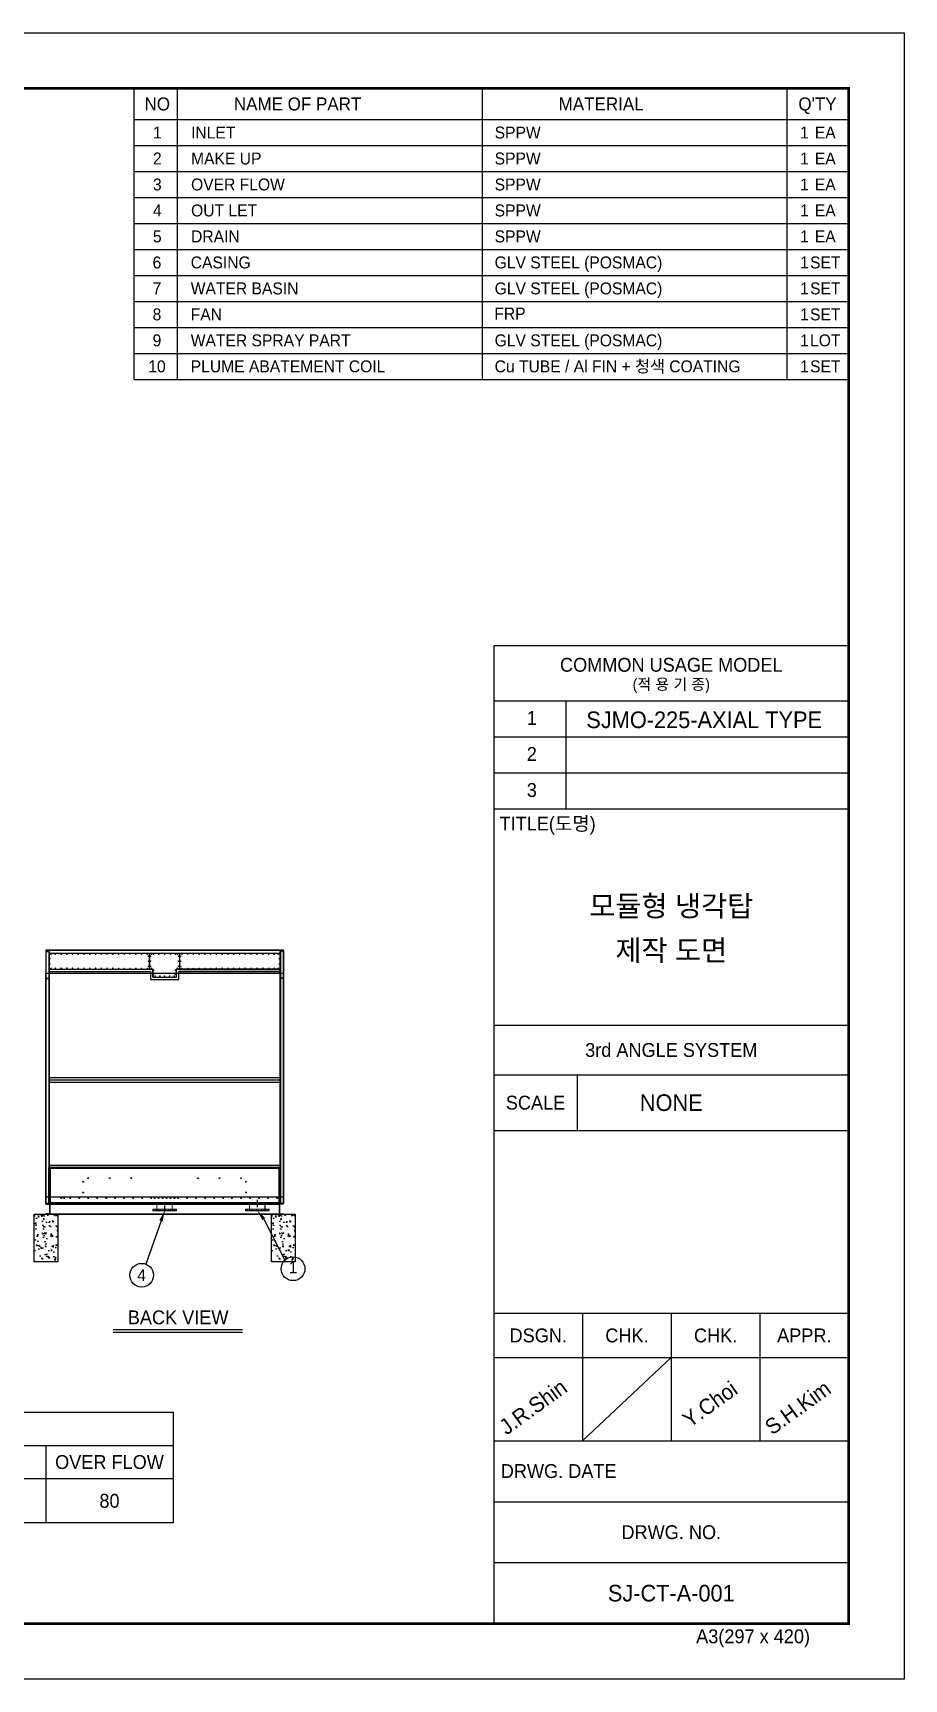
# Model space of a CAD drawing. Header units: millimetres. Extents: x 4297 to 33704, y 3837 to 24632.
# Drawn here: x 22699 to 33704, y 3837 to 24632 of the extents above; entities that cross this region are included whole.
import ezdxf
from ezdxf.enums import TextEntityAlignment as Align

# ---------------------------------------------------------------- set-up
doc = ezdxf.new("R2010")
doc.units = ezdxf.units.MM
doc.linetypes.add('CENTER', pattern=[2, 1.25, -0.25, 0.25, -0.25])
doc.linetypes.add('HIDDEN', pattern=[0.375, 0.25, -0.125])
for name, color, linetype in [('center', 1, 'CENTER'), ('냉각탑', 4, 'Continuous'), ('냉각탑_box', 1, 'Continuous'), ('냉각탑_dim', 1, 'Continuous'), ('냉각탑_form', 1, 'Continuous'), ('냉각탑_text', 3, 'Continuous'), ('냉각탑_찬넬방진', 1, 'Continuous'), ('숨은선', 5, 'HIDDEN')]:
    doc.layers.add(name, color=color, linetype=linetype)
doc.styles.add('돋움', font='Dotum.ttf')

# ---------------------------------------------------------------- blocks, each defined once
blk = doc.blocks.new('냉각탑form')
at = {"layer": 'Defpoints'}
blk.add_lwpolyline([(0, 297.07), (420.1, 297.07), (420.1, 0), (0, 0)], close=True, dxfattribs=at)
at = {"layer": '냉각탑_form'}
for p, q in [((346.08, 186.55), (346.08, 10)), ((346.08, 186.55), (410.1, 186.55)), ((346.08, 186.55), (410.1, 186.55)), ((346.08, 176.54), (410.1, 176.54)), ((359.09, 176.54), (359.09, 157.04)), ((346.08, 170.04), (410.1, 170.04)), ((346.08, 163.54), (410.1, 163.54)), ((346.08, 157.04), (410.1, 157.04)), ((346.08, 157.04), (410.1, 157.04)), ((346.08, 118.03), (410.1, 118.03)), ((346.08, 109.03), (410.1, 109.03)), ((361.09, 109.03), (361.09, 99.02)), ((346.08, 99.02), (410.1, 99.02)), ((346.08, 66.02), (410.1, 66.02)), ((362.09, 66.02), (362.09, 43.01)), ((378.09, 66.02), (378.09, 43.01)), ((394.1, 66.02), (394.1, 43.01)), ((346.08, 58.01), (410.1, 58.01)), ((378.09, 58.01), (362.09, 43.01)), ((346.08, 43.01), (410.1, 43.01)), ((346.08, 32.01), (410.1, 32.01)), ((346.08, 21.01), (410.1, 21.01))]:
    blk.add_line(p, q, dxfattribs=at)
at = {"layer": '냉각탑_form', "const_width": 0.5}
blk.add_lwpolyline([(10, 287.07), (10, 10), (410.1, 10), (410.1, 287.07)], close=True, dxfattribs=at)
at = {"layer": '냉각탑_form', "style": '돋움'}
for s, height, p in [('COMMON USAGE MODEL', 2.5006, (378.09, 183.04)), ('(적 용 기 종)', 2, (378.09, 179.54)), ('3rd ANGLE SYSTEM', 2.5006, (378.09, 113.53)), ('SCALE', 2.501, (353.59, 104.03)), ('DSGN.', 2.501, (354.09, 62.02)), ('CHK.', 2.501, (370.09, 62.02)), ('CHK.', 2.501, (386.09, 62.02)), ('APPR.', 2.501, (402.1, 62.02)), ('DRWG. NO.', 2.501, (378.09, 26.51))]:
    blk.add_text(s, height=height, dxfattribs=at).set_placement(p, align=Align.MIDDLE_CENTER)
for s, height, p in [('1', 2.5, (352.02, 172.2)), ('2', 2.5, (352.02, 165.7)), ('3', 2.5, (352.02, 159.2)), ('TITLE(도명)', 2.501, (347.09, 153.14)), ('DRWG. DATE', 2.501, (347.32, 36.29)), ('A3(297 x 420)', 2.5006, (382.58, 6.47))]:
    blk.add_text(s, height=height, dxfattribs=at).set_placement(p)
blk = doc.blocks.new('2')
for p, q in [((22863, 13045), (22863, 12690)), ((22863, 13045), (22901, 13045)), ((25167, 13045), (22863, 13045)), ((22863, 13045), (22863, 9845)), ((22901, 13045), (22901, 12690)), ((22903, 13005), (22903, 13045)), ((22903, 13045), (25823, 13045)), ((22903, 13006), (25823, 13006)), ((22903, 13005), (22903, 12805)), ((22968, 13005), (25689, 13005)), ((25167, 13045), (25862, 13045)), ((25823, 13006), (25823, 13045)), ((25823, 13005), (25823, 13045)), ((25823, 13005), (25823, 12805)), ((25825, 13045), (25825, 12690)), ((25863, 13045), (25825, 13045)), ((25862, 13045), (25862, 9845)), ((25863, 13045), (25863, 12690)), ((25863, 13045), (25863, 12690)), ((22863, 12690), (22901, 12690)), ((22863, 12688), (22863, 10301)), ((22863, 12688), (22901, 12688)), ((22901, 12688), (22901, 10301)), ((22903, 12805), (24213, 12805)), ((22903, 12805), (22903, 12747)), ((22903, 12803), (24211, 12803)), ((22903, 12776), (24184, 12776)), ((24184, 12776), (24184, 12676)), ((24211, 12803), (24211, 12705)), ((24213, 12805), (24213, 12705)), ((24213, 12705), (24513, 12705)), ((24213, 12703), (24513, 12703)), ((24513, 12705), (24513, 12805)), ((24513, 12805), (25823, 12805)), ((25823, 12805), (24513, 12805)), ((24514, 12705), (24514, 12803)), ((25825, 12803), (24514, 12803)), ((24542, 12676), (24542, 12776)), ((24542, 12776), (25825, 12776)), ((25825, 12776), (24542, 12776)), ((25863, 12690), (25825, 12690)), ((25825, 12688), (25825, 10301)), ((25863, 12688), (25825, 12688)), ((24184, 12676), (24542, 12676)), ((25863, 12397), (25863, 10301)), ((25863, 12397), (25863, 10301)), ((22901, 11435), (25825, 11435)), ((22901, 11407), (25825, 11407)), ((22901, 11405), (25825, 11405)), ((22901, 11378), (25825, 11378)), ((22863, 9845), (22863, 10299)), ((22901, 9845), (22901, 10299)), ((22903, 10328), (25823, 10328)), ((22903, 10301), (25823, 10301)), ((22903, 9845), (22903, 10299)), ((22903, 10299), (22903, 9845)), ((22917, 10299), (25809, 10299)), ((25822, 10299), (22917, 10299)), ((22917, 10299), (22917, 9845)), ((25809, 10285), (22917, 10285)), ((25809, 9845), (25809, 10299)), ((25822, 9845), (25822, 10299)), ((25823, 10299), (25823, 9845)), ((25825, 10299), (25825, 9845)), ((25863, 10299), (25863, 9845)), ((25863, 9845), (25863, 10299)), ((22863, 9845), (25167, 9845)), ((22917, 9858), (25809, 9858)), ((25713, 9845), (23013, 9845)), ((23053, 9845), (25822, 9845)), ((23067, 9846), (23112, 9846)), ((23112, 9858), (23112, 9845)), ((25862, 9845), (25167, 9845)), ((25167, 9845), (25862, 9845))]:
    blk.add_line(p, q)
at = {"color": 7}
for p, q in [((22863, 13045), (25167, 13045)), ((22863, 13045), (22863, 9845)), ((22905, 13045), (22905, 9925)), ((25820, 13003), (22905, 13003)), ((25862, 13045), (25167, 13045)), ((25820, 13045), (25820, 9925)), ((25862, 13045), (25862, 9845)), ((25862, 9925), (22863, 9925)), ((22863, 9845), (25167, 9845)), ((25862, 9845), (25167, 9845)), ((25862, 9845), (25167, 9845))]:
    blk.add_line(p, q, dxfattribs=at)
at = {"color": 7, "lineweight": 15}
for p, q in [((22913, 13005), (22913, 13003)), ((22913, 13005), (22913, 13003)), ((22921, 13005), (22921, 13003)), ((22921, 13005), (22921, 13003)), ((22930, 13005), (22930, 13003)), ((22950, 13005), (22950, 13003)), ((22960, 13005), (22960, 13003)), ((22968, 13005), (23740, 13005)), ((25689, 13005), (22968, 13005)), ((22968, 13005), (22968, 13003)), ((22968, 13003), (23740, 13003)), ((22968, 13003), (25689, 13003)), ((23029, 13005), (23029, 13003)), ((23037, 13005), (23037, 13003)), ((23098, 13005), (23098, 13003)), ((23099, 13005), (23099, 13003)), ((23106, 13005), (23106, 13003)), ((23166, 13005), (23166, 13003)), ((23174, 13005), (23174, 13003)), ((23235, 13005), (23235, 13003)), ((23244, 13005), (23244, 13003)), ((23304, 13005), (23304, 13003)), ((23313, 13005), (23313, 13003)), ((23320, 13005), (23320, 13003)), ((23374, 13005), (23374, 13003)), ((23382, 13005), (23382, 13003)), ((23395, 13005), (23395, 13003)), ((23404, 13005), (23404, 13003)), ((23464, 13005), (23464, 13003)), ((23470, 13005), (23470, 13003)), ((23473, 13005), (23473, 13003)), ((23534, 13005), (23534, 13003)), ((23542, 13005), (23542, 13003)), ((23603, 13005), (23603, 13003)), ((23611, 13005), (23611, 13003)), ((23649, 13005), (23649, 13003)), ((23672, 13005), (23672, 13003)), ((23680, 13005), (23680, 13003)), ((23740, 13003), (23740, 13005)), ((23740, 13001), (23740, 13003)), ((23740, 13001), (23741, 13001)), ((23741, 13005), (23741, 13003)), ((23743, 13001), (23741, 13001)), ((23747, 13005), (23745, 13005)), ((23748, 13005), (23747, 13005)), ((24168, 13005), (23748, 13005)), ((23749, 13005), (23749, 13003)), ((23810, 13005), (23810, 13003)), ((23818, 13005), (23818, 13003)), ((23829, 13005), (23829, 13003)), ((23849, 13005), (23849, 13003)), ((23857, 13005), (23857, 13003)), ((23857, 13005), (23857, 13003)), ((23865, 13005), (23865, 13003)), ((23865, 13005), (23865, 13003)), ((23886, 13005), (23886, 13003)), ((23886, 13005), (23886, 13003)), ((23894, 13005), (23894, 13003)), ((23894, 13005), (23894, 13003)), ((23903, 13005), (23903, 13003)), ((23933, 13005), (23933, 13003)), ((23941, 13005), (23941, 13003)), ((24002, 13005), (24002, 13003)), ((24010, 13005), (24010, 13003)), ((24071, 13005), (24071, 13003)), ((24079, 13005), (24079, 13003)), ((24140, 13005), (24140, 13003)), ((24149, 13005), (24149, 13003)), ((24168, 13005), (24169, 13005)), ((24169, 13005), (24169, 12805)), ((24171, 13005), (24169, 13005)), ((24171, 13005), (24171, 12805)), ((24173, 12808), (24173, 13001)), ((24175, 13001), (24173, 13001)), ((24176, 13001), (24175, 13001)), ((24175, 12808), (24175, 13001)), ((24176, 13003), (24176, 13005)), ((24176, 13005), (24213, 13005)), ((24176, 13003), (24213, 13003)), ((24176, 13001), (24176, 13003)), ((24209, 13005), (24209, 13003)), ((24213, 13003), (24213, 13005)), ((24213, 13001), (24213, 13003)), ((24513, 13001), (24213, 13001)), ((24218, 13005), (24218, 13003)), ((24241, 13005), (24241, 13003)), ((24279, 13005), (24279, 13003)), ((24287, 13005), (24287, 13003)), ((24348, 13005), (24348, 13003)), ((24356, 13005), (24356, 13003)), ((24369, 13005), (24369, 13003)), ((24378, 13005), (24378, 13003)), ((24439, 13005), (24439, 13003)), ((24447, 13005), (24447, 13003)), ((24484, 13005), (24484, 13003)), ((24508, 13005), (24508, 13003)), ((24508, 13005), (24508, 13003)), ((24513, 13003), (24513, 13005)), ((24513, 13005), (24549, 13005)), ((24513, 13003), (24513, 13005)), ((24549, 13005), (24513, 13005)), ((24513, 13003), (24549, 13003)), ((24513, 13001), (24513, 13003)), ((24549, 13003), (24513, 13003)), ((24513, 13001), (24513, 13003)), ((24516, 13005), (24516, 13003)), ((24516, 13005), (24516, 13003)), ((24549, 13003), (24549, 13005)), ((24549, 13003), (24549, 13005)), ((24549, 13001), (24549, 13003)), ((24549, 13001), (24549, 13003)), ((24549, 13001), (24550, 13001)), ((24549, 13001), (24550, 13001)), ((24550, 13001), (24550, 12808)), ((24552, 13001), (24550, 13001)), ((24550, 13001), (24552, 13001)), ((24550, 12808), (24550, 13001)), ((24552, 13001), (24552, 12808)), ((24552, 12808), (24552, 13001)), ((24554, 13005), (24554, 12805)), ((24554, 13005), (24556, 13005)), ((24556, 13005), (24556, 12805)), ((24557, 13005), (24556, 13005)), ((24557, 13005), (24977, 13005)), ((24577, 13005), (24577, 13003)), ((24585, 13005), (24585, 13003)), ((24646, 13005), (24646, 13003)), ((24654, 13005), (24654, 13003)), ((24715, 13005), (24715, 13003)), ((24723, 13005), (24723, 13003)), ((24784, 13005), (24784, 13003)), ((24792, 13005), (24792, 13003)), ((24822, 13005), (24822, 13003)), ((24831, 13005), (24831, 13003)), ((24831, 13005), (24831, 13003)), ((24839, 13005), (24839, 13003)), ((24839, 13005), (24839, 13003)), ((24860, 13005), (24860, 13003)), ((24860, 13005), (24860, 13003)), ((24868, 13005), (24868, 13003)), ((24868, 13005), (24868, 13003)), ((24877, 13005), (24877, 13003)), ((24896, 13005), (24896, 13003)), ((24907, 13005), (24907, 13003)), ((24915, 13005), (24915, 13003)), ((24976, 13005), (24976, 13003)), ((24977, 13005), (24979, 13005)), ((24979, 13005), (24980, 13005)), ((24982, 13001), (24984, 13001)), ((24984, 13005), (24984, 13003)), ((24985, 13001), (24984, 13001)), ((25689, 13005), (24985, 13005)), ((24985, 13003), (24985, 13005)), ((24985, 13001), (24985, 13003)), ((25689, 13003), (24985, 13003)), ((25045, 13005), (25045, 13003)), ((25054, 13005), (25054, 13003)), ((25077, 13005), (25077, 13003)), ((25114, 13005), (25114, 13003)), ((25123, 13005), (25123, 13003)), ((25184, 13005), (25184, 13003)), ((25192, 13005), (25192, 13003)), ((25253, 13005), (25253, 13003)), ((25255, 13005), (25255, 13003)), ((25261, 13005), (25261, 13003)), ((25322, 13005), (25322, 13003)), ((25330, 13005), (25330, 13003)), ((25344, 13005), (25344, 13003)), ((25352, 13005), (25352, 13003)), ((25405, 13005), (25405, 13003)), ((25563, 13005), (25563, 13003)), ((25571, 13005), (25571, 13003)), ((25632, 13005), (25632, 13003)), ((25640, 13005), (25640, 13003)), ((25689, 13005), (25689, 13003)), ((25697, 13005), (25697, 13003)), ((25701, 13005), (25701, 13003)), ((25709, 13005), (25709, 13003)), ((25758, 13005), (25758, 13003)), ((25766, 13005), (25766, 13003)), ((25770, 13005), (25770, 13003)), ((25777, 13005), (25777, 13003)), ((25778, 13005), (25778, 13003)), ((25778, 13005), (25778, 13003)), ((25796, 13005), (25796, 13003)), ((25805, 13005), (25805, 13003)), ((25805, 13005), (25805, 13003)), ((25814, 13005), (25814, 13003)), ((25814, 13005), (25814, 13003)), ((25823, 13005), (25823, 13001)), ((25823, 13005), (25823, 13001)), ((25823, 12982), (25823, 13001)), ((25823, 12982), (25823, 13001)), ((25823, 12827), (25823, 12982)), ((22903, 12805), (24213, 12805)), ((23748, 12805), (24168, 12805)), ((23897, 12805), (23897, 12806)), ((23903, 12805), (23903, 12806)), ((24168, 12805), (24169, 12805)), ((24169, 12805), (24171, 12805)), ((24170, 12805), (24170, 12806)), ((24173, 12808), (24175, 12808)), ((24176, 12808), (24175, 12808)), ((24175, 12805), (24175, 12806)), ((24176, 12808), (24176, 12806)), ((24213, 12806), (24176, 12806)), ((24176, 12806), (24176, 12805)), ((24213, 12805), (24176, 12805)), ((24213, 12808), (24213, 12806)), ((24213, 12808), (24213, 12806)), ((24213, 12805), (24213, 12806)), ((24213, 12805), (24213, 12705)), ((24513, 12705), (24213, 12705)), ((24513, 12808), (24513, 12806)), ((24513, 12808), (24513, 12806)), ((24513, 12806), (24513, 12805)), ((24549, 12806), (24513, 12806)), ((24513, 12806), (24549, 12806)), ((24513, 12805), (24513, 12806)), ((24513, 12805), (25823, 12805)), ((24513, 12705), (24513, 12805)), ((24549, 12805), (24513, 12805)), ((25823, 12805), (24513, 12805)), ((24513, 12805), (24549, 12805)), ((24549, 12808), (24550, 12808)), ((24549, 12808), (24549, 12806)), ((24549, 12808), (24550, 12808)), ((24549, 12808), (24549, 12806)), ((24549, 12805), (24549, 12806)), ((24549, 12806), (24549, 12805)), ((24550, 12808), (24552, 12808)), ((24552, 12808), (24550, 12808)), ((24550, 12805), (24550, 12806)), ((24556, 12805), (24554, 12805)), ((24555, 12805), (24555, 12806)), ((24557, 12805), (24556, 12805)), ((24977, 12805), (24557, 12805)), ((24823, 12805), (24823, 12806)), ((24828, 12805), (24828, 12806)), ((25823, 12827), (25823, 12808)), ((25823, 12805), (25823, 12808)), ((24264, 9845), (24264, 9774)), ((24266, 9845), (24266, 9758)), ((24459, 9845), (24459, 9758)), ((24460, 9845), (24460, 9774)), ((25435, 9845), (25435, 9774)), ((25436, 9845), (25436, 9758)), ((25629, 9845), (25629, 9758)), ((25631, 9845), (25631, 9774)), ((24362, 9774), (24212, 9774)), ((24212, 9774), (24212, 9754)), ((24362, 9754), (24212, 9754)), ((24220, 9754), (24220, 9774)), ((24238, 9754), (24238, 9774)), ((24238, 9754), (24238, 9774)), ((24241, 9754), (24241, 9774)), ((24258, 9754), (24258, 9774)), ((24258, 9754), (24258, 9774)), ((24263, 9774), (24263, 9754)), ((24264, 9774), (24264, 9758)), ((24362, 9758), (24264, 9758)), ((24362, 9758), (24266, 9758)), ((24286, 9754), (24286, 9774)), ((24286, 9754), (24286, 9774)), ((24307, 9754), (24307, 9774)), ((24307, 9754), (24307, 9774)), ((24352, 9754), (24352, 9774)), ((24352, 9754), (24352, 9774)), ((24512, 9774), (24362, 9774)), ((24460, 9758), (24362, 9758)), ((24512, 9754), (24362, 9754)), ((24373, 9754), (24373, 9774)), ((24373, 9754), (24373, 9774)), ((24418, 9754), (24418, 9774)), ((24418, 9754), (24418, 9774)), ((24439, 9754), (24439, 9774)), ((24439, 9754), (24439, 9774)), ((24460, 9774), (24460, 9758)), ((24461, 9774), (24461, 9754)), ((24466, 9754), (24466, 9774)), ((24466, 9754), (24466, 9774)), ((24484, 9754), (24484, 9774)), ((24487, 9754), (24487, 9774)), ((24487, 9754), (24487, 9774)), ((24504, 9754), (24504, 9774)), ((24512, 9774), (24512, 9754)), ((25383, 9774), (25533, 9774)), ((25383, 9774), (25383, 9754)), ((25383, 9754), (25533, 9754)), ((25391, 9754), (25391, 9774)), ((25408, 9754), (25408, 9774)), ((25408, 9754), (25408, 9774)), ((25411, 9754), (25411, 9774)), ((25429, 9754), (25429, 9774)), ((25429, 9754), (25429, 9774)), ((25434, 9774), (25434, 9754)), ((25435, 9774), (25435, 9758)), ((25435, 9758), (25533, 9758)), ((25456, 9754), (25456, 9774)), ((25456, 9754), (25456, 9774)), ((25477, 9754), (25477, 9774)), ((25477, 9754), (25477, 9774)), ((25522, 9754), (25522, 9774)), ((25522, 9754), (25522, 9774)), ((25533, 9774), (25683, 9774)), ((25533, 9758), (25631, 9758)), ((25533, 9758), (25629, 9758)), ((25533, 9754), (25683, 9754)), ((25543, 9754), (25543, 9774)), ((25543, 9754), (25543, 9774)), ((25588, 9754), (25588, 9774)), ((25588, 9754), (25588, 9774)), ((25609, 9754), (25609, 9774)), ((25609, 9754), (25609, 9774)), ((25631, 9774), (25631, 9758)), ((25632, 9774), (25632, 9754)), ((25636, 9754), (25636, 9774)), ((25636, 9754), (25636, 9774)), ((25654, 9754), (25654, 9774)), ((25657, 9754), (25657, 9774)), ((25657, 9754), (25657, 9774)), ((25675, 9754), (25675, 9774)), ((25683, 9774), (25683, 9754))]:
    blk.add_line(p, q, dxfattribs=at)
at = {"ltscale": 500, "elevation": 0}
blk.add_lwpolyline([(22863, 12754), (25863, 12754), (25863, 9845), (22863, 9845)], close=True, dxfattribs=at)
for centre, radius in [((22883, 13025), 3), ((25842, 13025), 3), ((23334, 10118), 4.09), ((23334, 9982), 4.09), ((23396, 10163), 4.09), ((23669, 10163), 4.09), ((23942, 10163), 4.09), ((24783, 10163), 4.09), ((25055, 10163), 4.09), ((25328, 10163), 4.09), ((25391, 10118), 4.09), ((25391, 9982), 4.09), ((23056, 9913), 4.09), ((23093, 9913), 4.09), ((23169, 9913), 4.09), ((23283, 9913), 4.09), ((23396, 9913), 4.09), ((23510, 9913), 4.09), ((23624, 9913), 4.09), ((23737, 9913), 4.09), ((23851, 9913), 4.09), ((23964, 9913), 4.09), ((24078, 9913), 4.09), ((24192, 9913), 4.09), ((24237, 9913), 4.09), ((24287, 9913), 4.09), ((24337, 9913), 4.09), ((24387, 9913), 4.09), ((24437, 9913), 4.09), ((24487, 9913), 4.09), ((24533, 9913), 4.09), ((24646, 9913), 4.09), ((24760, 9913), 4.09), ((24874, 9913), 4.09), ((24987, 9913), 4.09), ((25101, 9913), 4.09), ((25214, 9913), 4.09), ((25328, 9913), 4.09), ((25442, 9913), 4.09), ((25555, 9913), 4.09), ((25669, 9913), 4.09), ((25783, 9913), 4.09)]:
    blk.add_circle(centre, radius)
at = {"color": 7, "lineweight": 15}
for centre, radius in [((22915, 12938), 4.09), ((22915, 12938), 2.73), ((22927, 12993), 4.09), ((22927, 12993), 2.73), ((22982, 12993), 4.09), ((22982, 12993), 2.73), ((23055, 12993), 4.09), ((23055, 12993), 2.73), ((23059, 12993), 4.09), ((23059, 12993), 2.73), ((23127, 12993), 4.09), ((23127, 12993), 2.73), ((23131, 12993), 4.09), ((23131, 12993), 2.73), ((23199, 12993), 4.09), ((23199, 12993), 2.73), ((23272, 12993), 4.09), ((23272, 12993), 2.73), ((23344, 12993), 4.09), ((23344, 12993), 2.73), ((23417, 12993), 4.09), ((23417, 12993), 2.73), ((23490, 12993), 4.09), ((23490, 12993), 2.73), ((23563, 12993), 4.09), ((23563, 12993), 2.73), ((23635, 12993), 4.09), ((23635, 12993), 2.73), ((23708, 12993), 4.09), ((23708, 12993), 2.73), ((23781, 12993), 3.64), ((23781, 12993), 3.64), ((23854, 12993), 3.64), ((23854, 12993), 3.64), ((23926, 12993), 3.64), ((23926, 12993), 3.64), ((23999, 12993), 3.64), ((23999, 12993), 3.64), ((24072, 12993), 3.64), ((24072, 12993), 3.64), ((24144, 12993), 3.64), ((24144, 12993), 3.64), ((24159, 12968), 3.64), ((24159, 12968), 3.64), ((24159, 12905), 3.64), ((24186, 12968), 4.09), ((24186, 12905), 4.09), ((24186, 12968), 2.73), ((24186, 12905), 2.73), ((24199, 12993), 4.09), ((24199, 12993), 2.73), ((24224, 12993), 4.09), ((24224, 12993), 2.73), ((24290, 12993), 4.09), ((24290, 12993), 2.73), ((24363, 12993), 4.09), ((24363, 12993), 2.73), ((24435, 12993), 4.09), ((24435, 12993), 2.73), ((24501, 12993), 4.09), ((24501, 12993), 4.09), ((24501, 12993), 2.73), ((24501, 12993), 2.73), ((24526, 12993), 4.09), ((24526, 12993), 4.09), ((24526, 12993), 2.73), ((24526, 12993), 2.73), ((24539, 12968), 4.09), ((24539, 12968), 4.09), ((24539, 12905), 4.09), ((24539, 12905), 4.09), ((24539, 12968), 2.73), ((24539, 12905), 2.73), ((24567, 12968), 3.64), ((24567, 12968), 3.64), ((24567, 12905), 3.64), ((24581, 12993), 3.64), ((24581, 12993), 3.64), ((24654, 12993), 3.64), ((24654, 12993), 3.64), ((24726, 12993), 3.64), ((24726, 12993), 3.64), ((24799, 12993), 3.64), ((24799, 12993), 3.64), ((24872, 12993), 3.64), ((24872, 12993), 3.64), ((24944, 12993), 3.64), ((24944, 12993), 3.64), ((25017, 12993), 4.09), ((25017, 12993), 2.73), ((25090, 12993), 4.09), ((25090, 12993), 2.73), ((25163, 12993), 4.09), ((25163, 12993), 2.73), ((25235, 12993), 4.09), ((25235, 12993), 2.73), ((25308, 12993), 4.09), ((25308, 12993), 2.73), ((25381, 12993), 4.09), ((25381, 12993), 2.73), ((25454, 12993), 4.09), ((25454, 12993), 2.73), ((25526, 12993), 4.09), ((25526, 12993), 2.73), ((25604, 12993), 4.09), ((25604, 12993), 2.73), ((25676, 12993), 4.09), ((25676, 12993), 2.73), ((25744, 12993), 4.09), ((25744, 12993), 2.73), ((25749, 12993), 4.09), ((25749, 12993), 2.73), ((25799, 12993), 4.09), ((25799, 12993), 2.73), ((25811, 12938), 4.09), ((25811, 12938), 2.73), ((25822, 12993), 4.09), ((25822, 12993), 2.73), ((22915, 12871), 4.09), ((22915, 12871), 2.73), ((22927, 12816), 4.09), ((22927, 12816), 2.73), ((22982, 12816), 4.09), ((22982, 12816), 2.73), ((23055, 12816), 4.09), ((23055, 12816), 2.73), ((23059, 12816), 4.09), ((23059, 12816), 2.73), ((23127, 12816), 4.09), ((23127, 12816), 2.73), ((23131, 12816), 4.09), ((23131, 12816), 2.73), ((23199, 12816), 4.09), ((23199, 12816), 2.73), ((23272, 12816), 4.09), ((23272, 12816), 2.73), ((23344, 12816), 4.09), ((23344, 12816), 2.73), ((23417, 12816), 4.09), ((23417, 12816), 2.73), ((23490, 12816), 4.09), ((23490, 12816), 2.73), ((23563, 12816), 4.09), ((23563, 12816), 2.73), ((23635, 12816), 4.09), ((23635, 12816), 2.73), ((23708, 12816), 4.09), ((23708, 12816), 2.73), ((23781, 12816), 3.64), ((23781, 12816), 3.64), ((23854, 12816), 3.64), ((23854, 12816), 3.64), ((23926, 12816), 3.64), ((23926, 12816), 3.64), ((23999, 12816), 3.64), ((23999, 12816), 3.64), ((24072, 12816), 3.64), ((24072, 12816), 3.64), ((24144, 12816), 3.64), ((24144, 12816), 3.64), ((24159, 12841), 3.64), ((24186, 12841), 4.09), ((24186, 12841), 2.73), ((24199, 12816), 4.09), ((24199, 12816), 2.73), ((24224, 12793), 4.09), ((24224, 12739), 4.09), ((24243, 12716), 4.09), ((24303, 12716), 4.09), ((24363, 12716), 4.09), ((24423, 12716), 4.09), ((24483, 12716), 4.09), ((24501, 12793), 4.09), ((24501, 12793), 4.09), ((24501, 12739), 4.09), ((24526, 12816), 4.09), ((24527, 12816), 4.09), ((24526, 12816), 2.73), ((24526, 12816), 2.73), ((24539, 12841), 4.09), ((24539, 12841), 4.09), ((24539, 12841), 2.73), ((24567, 12841), 3.64), ((24581, 12816), 3.64), ((24581, 12816), 3.64), ((24654, 12816), 3.64), ((24654, 12816), 3.64), ((24726, 12816), 3.64), ((24726, 12816), 3.64), ((24799, 12816), 3.64), ((24799, 12816), 3.64), ((24872, 12816), 3.64), ((24872, 12816), 3.64), ((24944, 12816), 3.64), ((24944, 12816), 3.64), ((25017, 12816), 4.09), ((25017, 12816), 2.73), ((25090, 12816), 4.09), ((25090, 12816), 2.73), ((25163, 12816), 4.09), ((25163, 12816), 2.73), ((25235, 12816), 4.09), ((25235, 12816), 2.73), ((25308, 12816), 4.09), ((25308, 12816), 2.73), ((25381, 12816), 4.09), ((25381, 12816), 2.73), ((25454, 12816), 4.09), ((25454, 12816), 2.73), ((25526, 12816), 4.09), ((25526, 12816), 2.73), ((25604, 12816), 4.09), ((25604, 12816), 2.73), ((25676, 12816), 4.09), ((25676, 12816), 2.73), ((25744, 12816), 4.09), ((25744, 12816), 2.73), ((25749, 12816), 4.09), ((25749, 12816), 2.73), ((25799, 12816), 4.09), ((25799, 12816), 2.73), ((25811, 12871), 4.09), ((25811, 12871), 2.73), ((25822, 12816), 4.09), ((25822, 12816), 2.73)]:
    blk.add_circle(centre, radius, dxfattribs=at)
at = {"layer": 'center'}
for p, q in [((23341, 10118), (23326, 10118)), ((23341, 9982), (23326, 9982)), ((23334, 10126), (23334, 10110)), ((23334, 9990), (23334, 9974)), ((23404, 10163), (23389, 10163)), ((23396, 10170), (23396, 10155)), ((23677, 10163), (23661, 10163)), ((23669, 10170), (23669, 10155)), ((23949, 10163), (23934, 10163)), ((23942, 10170), (23942, 10155)), ((24790, 10163), (24775, 10163)), ((24783, 10170), (24783, 10155)), ((25063, 10163), (25048, 10163)), ((25055, 10170), (25055, 10155)), ((25336, 10163), (25320, 10163)), ((25328, 10170), (25328, 10155)), ((25399, 10118), (25383, 10118)), ((25399, 9982), (25383, 9982)), ((25391, 10126), (25391, 10110)), ((25391, 9990), (25391, 9974)), ((23064, 9913), (23049, 9913)), ((23056, 9920), (23056, 9905)), ((23100, 9913), (23085, 9913)), ((23093, 9920), (23093, 9905)), ((23177, 9913), (23161, 9913)), ((23169, 9920), (23169, 9905)), ((23290, 9913), (23275, 9913)), ((23283, 9920), (23283, 9905)), ((23404, 9913), (23389, 9913)), ((23396, 9920), (23396, 9905)), ((23518, 9913), (23502, 9913)), ((23510, 9920), (23510, 9905)), ((23631, 9913), (23616, 9913)), ((23624, 9920), (23624, 9905)), ((23745, 9913), (23729, 9913)), ((23737, 9920), (23737, 9905)), ((23859, 9913), (23843, 9913)), ((23851, 9920), (23851, 9905)), ((23972, 9913), (23957, 9913)), ((23964, 9920), (23964, 9905)), ((24086, 9913), (24070, 9913)), ((24078, 9920), (24078, 9905)), ((24199, 9913), (24184, 9913)), ((24192, 9920), (24192, 9905)), ((24245, 9913), (24229, 9913)), ((24237, 9920), (24237, 9905)), ((24295, 9913), (24279, 9913)), ((24287, 9920), (24287, 9905)), ((24345, 9913), (24329, 9913)), ((24337, 9920), (24337, 9905)), ((24362, 9845), (24362, 9732)), ((24379, 9913), (24395, 9913)), ((24387, 9920), (24387, 9905)), ((24429, 9913), (24445, 9913)), ((24437, 9920), (24437, 9905)), ((24479, 9913), (24495, 9913)), ((24487, 9920), (24487, 9905)), ((24540, 9913), (24525, 9913)), ((24533, 9920), (24533, 9905)), ((24654, 9913), (24639, 9913)), ((24646, 9920), (24646, 9905)), ((24768, 9913), (24752, 9913)), ((24760, 9920), (24760, 9905)), ((24881, 9913), (24866, 9913)), ((24874, 9920), (24874, 9905)), ((24995, 9913), (24979, 9913)), ((24987, 9920), (24987, 9905)), ((25109, 9913), (25093, 9913)), ((25101, 9920), (25101, 9905)), ((25222, 9913), (25207, 9913)), ((25214, 9920), (25214, 9905)), ((25336, 9913), (25320, 9913)), ((25328, 9920), (25328, 9905)), ((25449, 9913), (25434, 9913)), ((25442, 9920), (25442, 9905)), ((25533, 9890), (25533, 9799)), ((25563, 9913), (25548, 9913)), ((25555, 9920), (25555, 9905)), ((25677, 9913), (25661, 9913)), ((25669, 9920), (25669, 9905)), ((25790, 9913), (25775, 9913)), ((25783, 9920), (25783, 9905))]:
    blk.add_line(p, q, dxfattribs=at)
at = {"layer": '냉각탑'}
blk.add_line((23013, 9845), (25712, 9845), dxfattribs=at)
at = {"layer": '냉각탑_dim'}
blk.add_solid([(25636, 9661), (25533, 9754), (25600, 9633)], dxfattribs=at)
at = {"layer": '냉각탑_찬넬방진', "ltscale": 150}
for p, q in [((22863, 9840), (22863, 9845)), ((22863, 9840), (22863, 9845)), ((22863, 9845), (22914, 9845)), ((22866, 9837), (22906, 9837)), ((22866, 9837), (22906, 9837)), ((22909, 9834), (22909, 9719)), ((22914, 9845), (22914, 9708)), ((23064, 9845), (25712, 9845)), ((22863, 9713), (22863, 9708)), ((22914, 9708), (22863, 9708)), ((22906, 9716), (22866, 9716))]:
    blk.add_line(p, q, dxfattribs=at)
at = {"layer": '냉각탑_찬넬방진', "ltscale": 30}
for p, q in [((22914, 9837), (25811, 9837)), ((25862, 9845), (25811, 9845)), ((25862, 9845), (25811, 9845)), ((25862, 9845), (25811, 9845)), ((25811, 9845), (25811, 9708)), ((25862, 9845), (25811, 9845)), ((25816, 9834), (25816, 9719)), ((25859, 9837), (25819, 9837)), ((25859, 9837), (25819, 9837)), ((25862, 9840), (25862, 9845)), ((25862, 9840), (25862, 9845)), ((22914, 9716), (25811, 9716)), ((22914, 9708), (25811, 9708)), ((25811, 9708), (25862, 9708)), ((25819, 9716), (25859, 9716)), ((25862, 9713), (25862, 9708))]:
    blk.add_line(p, q, dxfattribs=at)
at = {"layer": '냉각탑_찬넬방진', "ltscale": 30, "elevation": 0}
blk.add_lwpolyline([(23013, 9713), (23013, 9708), (25811, 9708)], dxfattribs=at)
at = {"layer": '냉각탑_찬넬방진', "ltscale": 150}
for centre, start, end in [((22866, 9840), 180, 270), ((22866, 9840), 180, 270), ((22906, 9834), 0, 90), ((22906, 9834), 0, 90), ((22866, 9713), 90, 180), ((22906, 9719), 270, 0)]:
    blk.add_arc(centre, 3.08, start, end, dxfattribs=at)
at = {"layer": '냉각탑_찬넬방진', "ltscale": 30}
for centre, start, end in [((25819, 9834), 90, 180), ((25819, 9834), 90, 180), ((25859, 9840), 270, 0), ((25859, 9840), 270, 0), ((25819, 9719), 180, 270), ((25859, 9713), 0, 90)]:
    blk.add_arc(centre, 3.08, start, end, dxfattribs=at)
at = {"layer": '숨은선', "ltscale": 4}
for points in [[(22943, 13005, -0.005236), (22943, 13005, -0.005236)], [(25782, 13005, 0.005236), (25782, 13005, 0.005236)]]:
    blk.add_lwpolyline(points, format="xyb", dxfattribs=at)

msp = doc.modelspace()

# ---------------------------------------------------------------- hatches: boundary and pattern name
h = msp.add_hatch()
h.set_pattern_fill('AR-CONC', color=4, angle=-90)
h.set_pattern_definition([(320, (-179269.15, 344488.17), (-15.939086, -182.18467), [19.05, -209.55]), (265, (-179269.15, 344488.17), (191.056845, 35.24342), [15.24, -167.64058]), (10.451445, (-179270.48, 344472.99), (175.11775, -146.94125), [16.19001, -178.090245]), (316.1842, (-179218.35, 344488.17), (-42.04233, -271.07904), [28.575, -314.325]), (6.63556, (-179221.86, 344465.58), (247.42612, -237.40413), [24.28502, -267.1356]), (261.18415, (-179218.35, 344488.17), (247.42612, -237.40413), [22.85997, -251.45973]), (291, (-179231.05, 344462.77), (-102.2652, -151.61439), [19.05, -209.55]), (236, (-179231.05, 344462.77), (184.18797, -61.80203), [15.24, -167.64]), (341.451445, (-179239.58, 344450.13), (81.92277, -213.41642), [16.19001, -178.08994]), (307.5, (-179269.154, 344488.17), (84.555039, -3.088603), [0, -165.608, 0, -170.18, 0, -168.275]), (277.5, (-179269.15, 344488.17), (100.180575, -66.819663), [0, -97.028, 0, -161.798, 0, -64.135]), (237.5, (-179269.154, 344544.81), (-5.728744, -135.590595), [0, -63.5, 0, -198.12, 0, -262.89]), (227.5, (-179269.15, 344570.21), (25.42649, -148.12918), [0, -82.55, 0, -131.572, 0, -186.69])])
h.paths.add_polyline_path([(22714.3, 9708.3), (22714.3, 9108.3), (23014.3, 9108.1), (23014.3, 9708.1)])
h = msp.add_hatch()
h.set_pattern_fill('AR-CONC', color=4, angle=-90)
h.set_pattern_definition([(320, (-176271.34, 344488.17), (-15.939086, -182.18467), [19.05, -209.55]), (265, (-176271.34, 344488.17), (191.056845, 35.24342), [15.24, -167.64058]), (10.451445, (-176272.67, 344472.99), (175.11775, -146.94125), [16.19001, -178.090245]), (316.1842, (-176220.54, 344488.17), (-42.04233, -271.07904), [28.575, -314.325]), (6.63556, (-176224.04, 344465.58), (247.42612, -237.40413), [24.28502, -267.1356]), (261.18415, (-176220.54, 344488.17), (247.42612, -237.40413), [22.85997, -251.45973]), (291, (-176233.24, 344462.77), (-102.2652, -151.61439), [19.05, -209.55]), (236, (-176233.24, 344462.77), (184.18797, -61.80203), [15.24, -167.64]), (341.451445, (-176241.76, 344450.13), (81.92277, -213.41642), [16.19001, -178.08994]), (307.5, (-176271.34, 344488.17), (84.555039, -3.088603), [0, -165.608, 0, -170.18, 0, -168.275]), (277.5, (-176271.34, 344488.17), (100.180575, -66.819663), [0, -97.028, 0, -161.798, 0, -64.135]), (237.5, (-176271.34, 344544.81), (-5.728744, -135.590595), [0, -63.5, 0, -198.12, 0, -262.89]), (227.5, (-176271.34, 344570.21), (25.42649, -148.12918), [0, -82.55, 0, -131.572, 0, -186.69])])
h.paths.add_polyline_path([(25712.2, 9708.3), (25712.2, 9108.3), (26012.2, 9108.1), (26012.2, 9708.1)])

# ---------------------------------------------------------------- linework, layer by layer
at = {"ltscale": 500, "elevation": 0}
for points in [[(23014.3, 9708.2), (23014.3, 9108.2), (22714.3, 9108.2), (22714.3, 9708.2)], [(26012.2, 9708.2), (26012.2, 9108.2), (25712.2, 9108.2), (25712.2, 9708.2)]]:
    msp.add_lwpolyline(points, close=True, dxfattribs=at)
at = {"layer": '냉각탑_box'}
for p, q in [((24520.1, 23931.9), (24520.1, 20255.9)), ((28374.1, 23931.9), (28374.1, 20255.9)), ((32222.2, 23931.9), (32222.2, 20255.9)), ((23978.4, 23538), (33004.1, 23538)), ((23978.4, 23209.8), (33004.1, 23209.8)), ((23978.4, 22881.6), (33004.1, 22881.6)), ((23978.4, 22553.4), (33004.1, 22553.4)), ((23978.4, 22225.2), (33004.1, 22225.2)), ((23978.4, 21896.9), (33004.1, 21896.9)), ((23978.4, 21568.7), (33004.1, 21568.7)), ((23978.4, 21240.5), (33004.1, 21240.5)), ((23978.4, 20912.3), (33004.1, 20912.3)), ((23978.4, 20584.1), (33004.1, 20584.1)), ((23978.4, 20255.9), (33004.1, 20255.9)), ((23711.5, 8254.7), (25344.8, 8254.7)), ((23711.5, 8219.7), (25344.8, 8219.7)), ((19081.3, 6788.9), (24471.3, 6788.9)), ((19081.3, 6788.9), (24471.3, 6788.9)), ((22861.3, 6788.9), (22861.3, 5808.9)), ((22861.3, 6788.9), (22861.3, 5808.9)), ((9421.3, 6368.9), (24471.3, 6368.9)), ((9421.3, 6368.9), (24471.3, 6368.9))]:
    msp.add_line(p, q, dxfattribs=at)
msp.add_lwpolyline([(23978.4, 20255.9), (23978.4, 23931.9), (33004.1, 23931.9), (33004.1, 19599.5)], dxfattribs=at)
msp.add_lwpolyline([(9421.3, 7208.9), (24471.3, 7208.9), (24471.3, 5808.9), (9421.3, 5808.9)], close=True, dxfattribs=at)
msp.add_lwpolyline([(9421.3, 7208.9), (24471.3, 7208.9), (24471.3, 5808.9), (9421.3, 5808.9)], close=True, dxfattribs=at)
at = {"layer": '냉각탑_dim', "linetype": 'ByBlock', "lineweight": -2, "elevation": 0}
for points in [[(24317.3, 9624.9), (24125.5, 9079.4)], [(25617.8, 9647), (25881.2, 9128.7)]]:
    msp.add_lwpolyline(points, dxfattribs=at)
at = {"layer": '냉각탑_dim', "linetype": 'ByBlock', "lineweight": -2}
for centre in [(25985.3, 9020.6), (24073.3, 8938.8)]:
    msp.add_circle(centre, 150, dxfattribs=at)
at = {"layer": '냉각탑_dim'}
msp.add_solid([(24295.8, 9632.3), (24362.2, 9753.6), (24338.7, 9617.4)], dxfattribs=at)

# ---------------------------------------------------------------- block references
msp.add_blockref('2', (0, 0))
at = {"layer": '냉각탑_form', "xscale": 70.00000000000001, "yscale": 70.00000000000001, "zscale": 70.00000000000001}
msp.add_blockref('냉각탑form', (4297, 3836.9), dxfattribs=at)

# ---------------------------------------------------------------- texts
at = {"layer": '냉각탑_text', "style": '돋움'}
for s, height, p in [('NO', 164.11, (24270.4, 23734.9)), ('NAME OF PART', 164.106, (26042.8, 23734.9)), ('MATERIAL', 164.11, (29877.8, 23734.9)), ("Q'TY", 164.11, (32610.2, 23734.9)), ('1', 151, (24270.4, 23373.9)), ('1', 151, (32446.1, 23373.9)), ('EA', 150.98, (32708.7, 23373.9)), ('2', 151, (24270.4, 23045.7)), ('1', 151, (32446.1, 23045.7)), ('EA', 150.98, (32708.7, 23045.7)), ('3', 151, (24270.4, 22717.5)), ('1', 151, (32446.1, 22717.5)), ('EA', 150.98, (32708.7, 22717.5)), ('4', 151, (24270.4, 22389.3)), ('1', 151, (32446.1, 22389.3)), ('EA', 150.98, (32708.7, 22389.3)), ('5', 151, (24270.4, 22061.1)), ('1', 151, (32446.1, 22061.1)), ('EA', 150.98, (32708.7, 22061.1)), ('6', 151, (24266.1, 21732.8)), ('1', 151, (32446.1, 21732.8)), ('SET', 150.98, (32708.7, 21732.8)), ('7', 151, (24266.1, 21404.6)), ('1', 151, (32446.1, 21404.6)), ('SET', 150.98, (32708.7, 21404.6)), ('8', 151, (24266.1, 21076.4)), ('1', 151, (32446.1, 21076.4)), ('SET', 150.98, (32708.7, 21076.4)), ('9', 151, (24266.1, 20748.2)), ('1', 151, (32446.1, 20748.2)), ('LOT', 150.98, (32708.7, 20748.2)), ('10', 150.98, (24266.1, 20420)), ('1', 151, (32446.1, 20420)), ('SET', 150.98, (32708.7, 20420)), ('SJMO-225-AXIAL TYPE', 210.051, (31179.1, 15955.2)), ('모듈형 냉각탑', 262.5, (30763.5, 13604)), ('제작 도면', 262.5, (30763.5, 13044)), ('NONE', 210.05, (30763.5, 11118.7)), ('4', 150, (24071.5, 8939)), ('1', 150, (25987.3, 9038.9)), ('BACK VIEW', 175, (24533.7, 8406.4)), ('OVER FLOW', 175, (23666.3, 6578.9)), ('OVER FLOW', 175, (23666.3, 6578.9)), ('80', 175, (23666.3, 6088.9)), ('SJ-CT-A-001', 210.051, (30763.5, 4922.2))]:
    msp.add_text(s, height=height, dxfattribs=at).set_placement(p, align=Align.MIDDLE_CENTER)
for s, height, p in [('INLET ', 150.98, (24697.1, 23373.9)), ('SPPW', 150.98, (28532.1, 23373.9)), ('MAKE UP', 150.98, (24697.1, 23045.7)), ('SPPW', 150.98, (28532.1, 23045.7)), ('OVER FLOW', 150.98, (24697.1, 22717.5)), ('SPPW', 150.98, (28532.1, 22717.5)), ('OUT LET ', 150.98, (24697.1, 22389.3)), ('SPPW', 150.98, (28532.1, 22389.3)), ('DRAIN', 150.98, (24697.1, 22061.1)), ('SPPW', 150.98, (28532.1, 22061.1)), ('CASING', 150.98, (24692.8, 21732.8)), ('GLV STEEL (POSMAC)', 150.977, (28532.1, 21732.8)), ('WATER BASIN', 150.977, (24692.8, 21404.6)), ('GLV STEEL (POSMAC)', 150.977, (28532.1, 21404.6)), ('FAN', 150.98, (24692.8, 21076.4)), ('FRP', 150.98, (28527.8, 21086.5)), ('WATER SPRAY PART', 150.977, (24692.8, 20748.2)), ('GLV STEEL (POSMAC)', 150.977, (28532.1, 20748.2)), ('PLUME ABATEMENT COIL', 150.977, (24692.8, 20420)), ('Cu TUBE / Al FIN + 청색 COATING', 150.977, (28532.1, 20420))]:
    msp.add_text(s, height=height, dxfattribs=at).set_placement(p, align=Align.MIDDLE_LEFT)
for s, p in [('J.R.Shin', (28681.3, 6911.8)), ('Y.Choi', (30996.6, 7005.2)), ('S.H.Kim', (32037.8, 6911.8))]:
    msp.add_text(s, height=196.05, rotation=35.81856, dxfattribs=at).set_placement(p)

doc.saveas('drawing.dxf')
